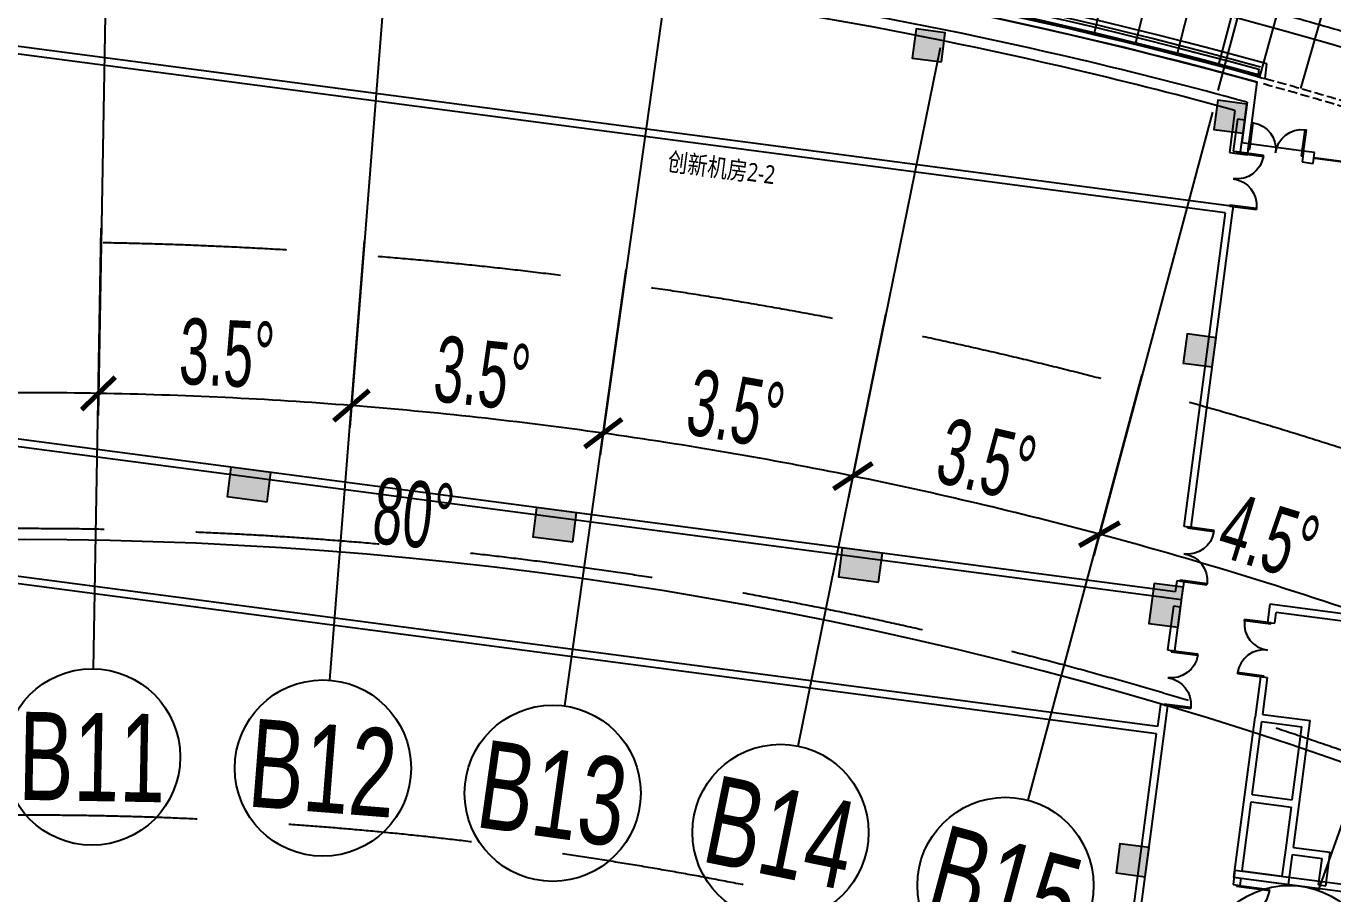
# Model space of a CAD drawing. Extents: x 1962160 to 37842216, y -162679 to 2997677.
# Drawn here: x 37613660 to 37649260, y 2856238 to 2879859 of the extents above; entities that cross this region are included whole.
import ezdxf
from ezdxf.enums import TextEntityAlignment as Align

# ---------------------------------------------------------------- set-up
doc = ezdxf.new("R2010")
doc.units = 0
doc.header["$LTSCALE"] = 1000
for name, pattern in [('__DASH', [0.35, 0.25, -0.1]), ('CENTER', [2, 1.25, -0.25, 0.25, -0.25]), ('CENTER2', [28.575000000000003, 19.05, -3.175, 3.175, -3.175]), ('HIDDEN', [0.375, 0.25, -0.125])]:
    doc.linetypes.add(name, pattern=pattern)
doc.layers.get('0').update_dxf_attribs({"color": 8})
doc.layers.get('Defpoints').update_dxf_attribs({"color": 8})
for name, color, linetype in [('#幕墙线-平面', 8, 'Continuous'), ('#标注', 8, 'Continuous'), ('#虚线', 8, 'HIDDEN'), ('#轴线', 8, 'CENTER2'), ('1-WIN-1', 8, 'Continuous'), ('A-AL-E', 8, 'Continuous'), ('A-FLOR', 8, 'Continuous'), ('A-FLOR-UNDR', 8, '__DASH'), ('A-GRID', 8, 'CENTER'), ('A-HATH', 8, 'Continuous'), ('A-STRS-HRAL', 8, 'Continuous'), ('COLUMN', 8, 'Continuous'), ('DIM', 8, 'Continuous'), ('G-ACCS', 8, 'Continuous'), ('PUB_HATCH', 8, 'Continuous'), ('周边建筑', 8, 'Continuous')]:
    doc.layers.add(name, color=color, linetype=linetype)
doc.layers.add('A-X-CHEK', color=8, linetype='Continuous', plot=False)
doc.styles.add('#文字', font='jrs.shx', dxfattribs={"width": 0.7, "bigfont": 'hztxt.shx'})
doc.styles.add('HZDF2', font='', dxfattribs={"width": 0.8})
doc.styles.add('JHZX', font='jrs.shx', dxfattribs={"width": 0.6, "bigfont": 'jhz.shx'})
doc.styles.get('HZDF2').set_extended_font_data('微软雅黑')
doc.dimstyles.new('JZBZ-600', dxfattribs={"dimscale": 600, "dimtxt": 3, "dimasz": 1.5, "dimexe": 1, "dimexo": 1, "dimgap": 0.5, "dimtad": 1, "dimdec": 0, "dimdsep": 46, "dimtxsty": 'JHZX', "dimblk1": 'ARCHTICK', "dimblk2": 'ARCHTICK', "dimsah": 1, "dimcen": 0, "dimclrd": 1, "dimclre": 1, "dimclrt": 2, "dimadec": 1, "dimazin": 2, "dimtfac": 1, "dimtdec": 0, "dimtix": 1, "dimtmove": 0, "dimatfit": 3, "dimfxl": 1, "dimtolj": 1, "dimlwd": -1, "dimlwe": -1, "dimarcsym": 1})
pattern_1 = [(45, (0, 0), (-112.2532015133644, 112.2532015133644), []), (135, (0, 0), (-112.2532015133644, -112.2532015133644), [])]

# ---------------------------------------------------------------- blocks, each defined once
blk = doc.blocks.new('排水沟区域')
at = {"layer": 'A-HATH'}
h = blk.add_hatch(dxfattribs=at)
h.set_pattern_fill('ANSI37', color=256, scale=100)
h.set_pattern_definition(pattern_1)
edge = h.paths.add_edge_path()
edge.add_arc((35647972.51242621, 2918657.177367422), 130050.0000686261, 85.7398886697509, 85.93806982579932)
edge.add_arc((35656804.85058324, 3048908.059585912), 649.9999999980564, 266.12070043782154, 305.7446110088771, ccw=False)
edge.add_arc((35647972.51225564, 2918657.177440512), 129899.9999999594, 86.12070043837309, 116.0611029026593)
edge.add_arc((35590618.0573375, 3035933.641409336), 649.999999994561, 256.2785379505519, 296.0611029023296, ccw=False)
edge.add_line((35590463.87600134, 3035302.192190816), (35590062.48055345, 3035102.176174337))
edge.add_arc((35590618.05733751, 3035933.641409351), 1000.000000011322, 236.2495485733283, 296.0611029010252)
edge.add_arc((35647972.51225565, 2918657.177440493), 129549.9999999768, 86.12070043837912, 116.0611029026667, ccw=False)
edge.add_arc((35656804.85058324, 3048908.05958592), 1000.0000000025, 266.1207004381864, 325.9304777358216)
h = blk.add_hatch(dxfattribs=at)
h.set_pattern_fill('ANSI37', color=256, scale=100)
h.set_pattern_definition(pattern_1)
edge = h.paths.add_edge_path()
edge.add_arc((35647972.51225611, 2918657.177445665), 130050.000001989, 81.56207484273025, 81.76025599890018)
edge.add_arc((35667540.66052528, 3047732.310883288), 999.9999999742969, 201.5696669354323, 261.3794441561503)
edge.add_arc((35647972.51225544, 2918657.177440439), 129550.0000000272, 54.93887141774479, 81.37944415327831, ccw=False)
edge.add_arc((35722966.96745621, 3025517.526443924), 1000.000000003799, 234.9388714177451, 294.7486484370747)
edge.add_arc((35647972.51297768, 2918657.178499056), 130049.9987229949, 54.55805956164236, 54.75624075006336)
edge.add_arc((35722966.96740114, 3025517.526482568), 649.999999996616, 234.9388773480452, 274.56278153235434, ccw=False)
edge.add_arc((35647972.51225541, 2918657.17744041), 129900.0000000671, 54.93887141774282, 81.37944415327468)
edge.add_arc((35667540.66065726, 3047732.310742334), 649.9998803902148, 225.5105566782865, 261.37943079164415, ccw=False)
blk.add_lwpolyline([(35657633.20902523, 3048347.861146448, 0.000864728637648596), (35657184.5632477, 3048380.500781186, -0.1746354482785349), (35656760.87494238, 3048259.548874354, 0.1313879561626021), (35590903.6214562, 3035349.729486093, -0.1753489072106911), (35590463.87600134, 3035302.192190816), (35590062.48055345, 3035102.176174337, 0.2670681021465763), (35591057.38675088, 3035035.315373567, -0.1313879561626088), (35656737.19575116, 3047910.350798897, 0.2670597953681133)], format="xyb", close=True, dxfattribs=at)
blk.add_lwpolyline([(35667055.76503615, 3047299.440966836, 0.0008647286381787037), (35666610.68928023, 3047364.678616867, 0.2670597950085046), (35667390.77045816, 3046743.60821427, -0.1158833533053813), (35722392.51739722, 3024698.98681157, 0.2670597940669751), (35723385.60577124, 3024609.373394493, 0.0008647287789007391), (35723018.67582092, 3024869.586485871, -0.1746354195610882), (35722593.57491787, 3024985.475682894, 0.1158833533053776), (35667443.23198166, 3047089.654148439, -0.1577979961804181), (35667085.15514712, 3047268.614101485)], format="xyb", dxfattribs=at)
blk = doc.blocks.new('A$C58e34137')
at = {"layer": 'A-X-CHEK'}
blk.add_blockref('排水沟区域', (-35647972.51433039, -2918657.17947907), dxfattribs=at)
blk = doc.blocks.new('$DorLib2D$00000225')
for p, q in [((0.4750000000000032, -0.001447885298549778), (0.4750000000000032, 0.7521225008925327)), ((0.4750000000000032, 0.7521225008925327), (0.5000000000000036, 0.7521225008925363)), ((0.5000000000000036, -0.001447885298549778), (0.5000000000000036, 0.7521225008925363)), ((-0.4999999999999982, -3.552713678800501e-15), (-0.5, 0.252035990386009)), ((-0.4750000000000014, 0.252035990386009), (-0.5, 0.252035990386009)), ((-0.4749999999999996, -3.552713678800501e-15), (-0.4750000000000014, 0.252035990386009)), ((-0.4749999999999996, -3.552713678800501e-15), (-0.4999999999999947, -3.552713678800501e-15)), ((0.4750000000000032, -0.001447885298549778), (0.4999999999999929, -0.001447885298549778))]:
    blk.add_line(p, q)
for centre, radius, start, end in [((0.5046168020419071, -0.001920809357812914), 0.7546247204382253, 92.24926861260724, 179.7237749158362), ((-0.5007908120542499, 0.002572563917482285), 0.2507930763238999, 359.7898704778746, 84.09743784757413)]:
    blk.add_arc(centre, radius, start, end)
blk = doc.blocks.new('$DorLib2D$00000213')
at = {"const_width": 0.02}
blk.add_lwpolyline([(0.5, 3.552713678800501e-15), (-0.5, 3.552713678800501e-15)], dxfattribs=at)
blk = doc.blocks.new('$DorLib2D$00000002')
at = {"layer": '1-WIN-1'}
for p, q in [((-0.5000000000002274, 1.70530256582424e-13), (-0.5, 0.4875000000000114)), ((-0.4750000000001364, 0.4875000000002387), (-0.5, 0.4875000000000114)), ((-0.4750000000001364, 1.70530256582424e-13), (-0.4750000000001364, 0.4875000000002387)), ((0.4749999999999091, 5.684341886080801e-14), (0.4749999999999091, 0.4875000000001251)), ((0.4749999999999091, 0.4875000000001251), (0.4999999999997726, 0.4875000000001251)), ((0.5, -5.684341886080801e-14), (0.4999999999997726, 0.4875000000001251)), ((-0.5000000000002274, 1.70530256582424e-13), (-0.4750000000001364, 1.70530256582424e-13)), ((0.5, -5.684341886080801e-14), (0.4749999999999091, 5.684341886080801e-14))]:
    blk.add_line(p, q, dxfattribs=at)
for centre, start, end in [((-0.4875000000001819, 5.684341886080801e-14), 0, 88.53071642340379), ((0.4874999999999545, 5.684341886080801e-14), 91.46928357659621, 180)]:
    blk.add_arc(centre, 0.4875, start, end, dxfattribs=at)
blk = doc.blocks.new('_FZH')
blk.add_lwpolyline([(-0.5, -0.5), (0.5, -0.5), (0.5, 0.5), (-0.5, 0.5)], close=True)
at = {"layer": 'PUB_HATCH'}
blk.add_solid([(-0.5, -0.5), (0.5, -0.5), (-0.5, 0.5), (0.5, 0.5)], dxfattribs=at)
blk = doc.blocks.new('567')
at = {"layer": '周边建筑'}
for p, q in [((45852.24914517999, 113632.7141110599), (12862.19445179403, 121858.0585614522)), ((45803.86476606131, 113438.6549658035), (12813.8100726828, 121663.9994161949)), ((46663.73105093837, 115233.9631459191), (47073.25354383141, 116876.4681524336)), ((46385.00192713737, 116182.8248629714), (46106.00651308894, 115063.835375838)), ((46739.36593537033, 116364.0316224466), (46469.67179964483, 115282.3475250383)), ((46426.5441788286, 115936.0856822431), (46215.1319885999, 115088.1577004939)), ((46409.19113384187, 115039.7733213753), (46620.60332409292, 115887.7013031244)), ((46620.60332409292, 115887.7013031244), (46426.5441788286, 115936.0856822431)), ((46106.00651308894, 115063.835375838), (46591.15437624604, 114942.8744280264)), ((46215.1319885999, 115088.1577004939), (46409.19113384187, 115039.7733213753)), ((46663.73094493151, 115233.9631459117), (46469.67179964483, 115282.3475250383)), ((46591.15437624604, 114942.8744280264), (46663.73094493151, 115233.9631459117)), ((48119.17453434318, 114871.0803025137), (46663.73094493151, 115233.9631459117)), ((48119.17453434318, 114871.0803025137), (48046.59796566516, 114579.9915846284)), ((48410.26304177195, 114798.5037863031), (48119.17453434318, 114871.0803025137)), ((48337.68647309393, 114507.4150684252), (48410.26304177195, 114798.5037863031)), ((48046.59796566516, 114579.9915846284), (48337.68647309393, 114507.4150684252)), ((46046.30829045177, 113584.329731964), (45852.24914519489, 113632.7141110823)), ((46022.11610087752, 113487.3001593128), (46046.30829045177, 113584.329731964)), ((45803.86476606131, 113438.6549658035), (43723.33646418899, 105094.1117209345)), ((43917.39560944587, 105045.7273418163), (46022.11610087752, 113487.3001593128)), ((43287.87705210596, 103347.5794136375), (10297.82235872746, 111572.9238640293)), ((43433.55181825161, 103105.1358892624), (10055.3788343519, 111427.2490978907)), ((42392.76603839546, 99757.4852264151), (9402.711345009506, 107982.8296768074)), ((42344.38165927678, 99563.42608116567), (9354.326965898275, 107788.7705315505)), ((43723.33646418899, 105094.1117209345), (43917.39560944587, 105045.7273418163)), ((43360.45362079144, 103638.6681315228), (43287.87705210596, 103347.5794136375)), ((43554.51276604831, 103590.2837524042), (43360.45362079144, 103638.6681315228)), ((43433.55181825161, 103105.1358892624), (43554.51276604831, 103590.2837524042)), ((43191.10829387605, 102959.4611231084), (42900.80201911926, 101795.1062515229)), ((43094.86116438359, 101746.7218724033), (43385.16743912548, 102911.0767439902)), ((43385.16743912548, 102911.0767439902), (43191.10829387605, 102959.4611231084)), ((45810.64601046592, 102718.5824672729), (45689.68506266922, 102233.4346041307)), ((51244.30207761377, 101363.8198519126), (45810.64601046592, 102718.5824672729)), ((45689.68506266922, 102233.4346041307), (45883.744207941, 102185.0502250115)), ((45883.744207941, 102185.0502250115), (45956.32077661902, 102476.1389428969)), ((51098.88812586665, 101193.9528962225), (45956.32077661902, 102476.1389428969)), ((42900.80201911926, 101795.1062515229), (43094.86116438359, 101746.7218724033)), ((45326.80221928656, 100777.9910147185), (45060.68803672493, 99710.66532517178)), ((45520.86136454344, 100729.6066356013), (45326.80221928656, 100777.9910147185)), ((45278.93937153369, 99759.31051867502), (45520.86136454344, 100729.6066356013)), ((42537.91917573661, 100339.6626621117), (42392.76603839546, 99757.4852264151)), ((42731.97832098603, 100291.2782829846), (42537.91917573661, 100339.6626621117)), ((42562.63299408555, 99612.07127466798), (42731.97832098603, 100291.2782829846)), ((44528.45987261832, 97576.01475224644), (45060.68803672493, 99710.66532517178)), ((45278.93937153369, 99759.31051867502), (46540.3236977458, 99444.81208381057)), ((39755.81732217222, 89181.26159270806), (42344.38165927678, 99563.42608116567)), ((39901.49208830297, 88938.81806833344), (42562.63299408555, 99612.07127466798)), ((44746.71120741963, 97624.65994575666), (45230.55499242246, 99565.25137342466)), ((45230.55499242246, 99565.25137342466), (46297.88018000871, 99299.13731601881)), ((45983.90342141688, 97213.13192251371), (46540.3236977458, 99444.81208381057)), ((45814.03646156192, 97358.54587176396), (46297.88018000871, 99299.13731601881)), ((43996.23179572076, 95441.36452913284), (44528.45987261832, 97576.01475224644)), ((44746.71120741963, 97624.65994575666), (45814.03646156192, 97358.54587176396)), ((44238.67532009631, 95587.03929526359), (44698.3268283084, 97430.6008005063)), ((44698.3268283084, 97430.6008005063), (45765.65208908916, 97164.48672484653)), ((45698.37787598372, 96067.95134162158), (45983.90342141688, 97213.13192251371)), ((45480.12654366344, 96019.30614395486), (45765.65208908916, 97164.48672484653)), ((45306.00064409524, 95320.92520385236), (45480.12654366344, 96019.30614395486)), ((45451.67541688681, 95078.48167781578), (45649.99350352585, 95873.89219470322)), ((45649.99350352585, 95873.89219470322), (46436.57431506366, 95677.77557189064)), ((45698.37787598372, 96067.95134162158), (46679.01783277094, 95823.45033968985)), ((46456.50756072998, 94931.01025266899), (46679.01783277094, 95823.45033968985)), ((44044.61628083885, 95635.42346429825), (43947.84752259403, 95247.3051737477)), ((43996.23179572076, 95441.36452913284), (45451.67541688681, 95078.48167781578)), ((44044.61628083885, 95635.42346429825), (53058.93711096793, 93387.90085473703)), ((44238.67532009631, 95587.03929526359), (45306.00064409524, 95320.92520385236)), ((46262.44841381162, 94979.39462513477), (46436.57431506366, 95677.77557189064)), ((43947.84752259403, 95247.3051737477), (44141.90666785091, 95198.92079462903)), ((44141.90666785091, 95198.92079462903), (44190.29104696959, 95392.97993992222)), ((44190.29104696959, 95392.97993992222), (53010.5527318418, 93193.84170947969)), ((46262.44841381162, 94979.39462513477), (46456.50756072998, 94931.01025266899))]:
    blk.add_line(p, q, dxfattribs=at)
blk.add_lwpolyline([(-47073.25338561833, 116876.4681862746, -0.0744215799525629), (-10790.70054857433, 125537.0892229746), (-8338.038720555604, 115699.9999267608), (8338.038676522672, 115699.9999267608), (10790.70050453395, 125537.0892229751, -0.07442158046754624), (47073.25353706628, 116876.4681253135, -0.07421954768420427)], format="xyb", dxfattribs=at)
for centre, radius, start, end in [((-2.201646566390991e-05, -4.607392475008965e-05), 126000, 68.06235922378528, 111.9376407861825), ((-7.75754451751709e-05, 1.432048156857491e-05), 125400.0000000253, 70.27070677301897, 84.05618004111938), ((-7.75754451751709e-05, 1.432048156857491e-05), 125100.0000000252, 70.2706950240314, 84.05519375427872), ((409.0688417106867, 1077.644349456299), 124247.5252036957, 68.10621830179103, 70.28051496764755), ((409.0688417106867, 1077.644349456299), 123947.5252036958, 68.22697709953982, 70.28052676166706)]:
    blk.add_arc(centre, radius, start, end, dxfattribs=at)
at = {"layer": 'COLUMN'}
for p, xscale, yscale, zscale, rotation in [((38298.1165355444, 118883.4061713074), 799.9999999999872, 799.9999999999872, 799.9999999999872, 76.0000000000087), ((46242.4263298437, 116024.3422711072), 799.9999999999872, 799.9999999999872, 799.9999999999872, 76.0000000000087), ((44690.50247165561, 109799.9156503482), 799.9999999999872, 799.9999999999872, 799.9999999999872, 76.0000000000087), ((18545.59690029919, 109104.2773355283), 799.9999999999873, 1099.99999999994, 1099.99999999994, 75.99999999999152), ((26696.08100101352, 107072.1334124915), 799.9999999999873, 1099.99999999994, 1099.99999999994, 75.99999999999152), ((34846.56510173529, 105039.9894894534), 799.9999999999873, 1099.99999999994, 1099.99999999994, 75.99999999999152), ((42997.04920244962, 103007.8455664166), 1099.999999999884, 799.9999999999873, 799.999999999987, 76.00000000000588), ((41303.5958789438, 96215.77526475256), 800.0000000004399, 800.0000000004399, 800.0000000004399, 76.00000000005114)]:
    blk.add_blockref('_FZH', p, dxfattribs=dict(at, xscale=xscale, yscale=yscale, zscale=zscale, rotation=rotation))
at = {"layer": '周边建筑'}
for name, p, xscale, yscale, zscale, rotation in [('$DorLib2D$00000002', (47355.16445529461, 114906.9773652703), -1500, 1500, 1500, 346.0000000000175), ('$DorLib2D$00000002', (46130.72013952583, 114336.2437162246), -1500, 1500, 1500, 256.0000000000156), ('$DorLib2D$00000213', (49829.41834683716, 114290.0765839671), 3000, 3000, -3000, 346.0000000000175), ('$DorLib2D$00000002', (43638.92461510748, 104342.1977366656), -1500, 1500, 1500, 255.9999999999962), ('$DorLib2D$00000002', (45605.27321361005, 101481.5206198692), 1500.000000000001, 1500.000000000001, 1500.000000000001, 76.00000000005772), ('$DorLib2D$00000002', (42816.3901700601, 101043.192267254), -1500, 1500, 1500, 256.0000000000184), ('$DorLib2D$00000225', (43899.72395784408, 94640.93554842519), -1200, 1200, 200, 256.0000000000529)]:
    blk.add_blockref(name, p, dxfattribs=dict(at, xscale=xscale, yscale=yscale, zscale=zscale, rotation=rotation))
at = {"layer": '周边建筑', "style": 'HZDF2', "width": 0.8000000000000003}
blk.add_text('创新机房2-2', height=499.9999999999997, rotation=346.0000001143351, dxfattribs=at).set_placement((30820.09568965435, 116317.7331054658))
blk = doc.blocks.new('总体道路0521')
at = {"layer": 'G-ACCS'}
for radius, start, end in [(223.8000000007542, 2.615028490091015, 87.02539691564355), (137.9999999943868, 54.64538787742264, 81.77728868116814), (130.9999999943868, 85.82819057638748, 116.346721278699), (130.9999999943868, 54.65321940075965, 81.67202782410486)]:
    blk.add_arc((35647972.51118848, 2918657.176535503), radius, start, end, dxfattribs=at)
blk = doc.blocks.new('A$C06ac024f')
at = {"layer": 'A-AL-E'}
for points in [[(33566.21790237725, 121654.2234437657, 0.1932860441492879), (-59894.53584720194, 111081.4403815623)], [(33559.64202515781, 121604.1693060459, 0.1933145233684868), (-59876.86047371477, 111034.1654658834)]]:
    blk.add_lwpolyline(points, format="xyb", dxfattribs=at)
for centre, radius, start, end in [((-0.004684209823608398, 0.005673698149621487), 129899.9999999742, 86.12070037390116, 116.0611030182871), ((-0.004684217274188995, 0.005673696752637625), 129699.9999999734, 86.12070037390116, 116.0611030182871), ((-0.004684433341026306, 0.005673621315509081), 129700.0000000422, 54.93887133998095, 81.37944426486695), ((-0.004684440791606903, 0.005673620384186506), 129900.0000000439, 54.93887133998095, 81.37944426486695)]:
    blk.add_arc(centre, radius, start, end, dxfattribs=at)
at = {"layer": 'A-FLOR-UNDR'}
for points in [[(37980.11552976072, 120139.55148819, 0.00882993361488929), (33714.12496947497, 121405.7611454823, 0.00882993361488929)], [(38025.32995858788, 120282.5747570167, 0.008829933614884542), (33754.26083811373, 121550.2918067579)]]:
    blk.add_lwpolyline(points, format="xyb", dxfattribs=at)
at = {"layer": 'A-STRS-HRAL'}
blk.add_lwpolyline([(-58110.86358629912, 116344.8834319203, 0.2921176873653361), (-56827.26430632174, 116198.4783996129, -0.1313879561626033), (8751.147844873369, 129053.637274696, 0.2921176933214354), (9884.473956495523, 129673.8256374607, 0.000431404118153734), (9660.692084878683, 129690.6893789344, -0.2670597951365258), (8764.67881128937, 129253.1790320999, 0.1313879561626086), (-56915.13018899411, 116378.1436067699, -0.2670597962110063), (-57910.01060086489, 116444.9871784654, 0.0004314039868796598)], format="xyb", close=True, dxfattribs=at)
for points in [[(18416.04500693083, 128739.477537022, -0.0004314039692472517), (18638.17234034836, 128707.5068500955, 0.2670597950172854), (19418.25351829082, 128086.4364474728, -0.1158833533053804), (74420.00045735389, 106041.8150447728, 0.2670597940673217), (75413.08883137256, 105952.2016276959, -0.0004314040466513525), (75595.80927295983, 105821.909895902, -0.2921176840048406), (74305.11044555902, 105878.107118303, 0.1158833533053828), (19388.27550486475, 127888.6959136669, -0.2921176844567964), (18416.04500693083, 128739.477537022, 0.2921176844567964)], [(33806.98531959951, 121950.7741291095, 0.1939151832340379), (-60195.92843510211, 111316.4611678226), (-60054.49791448563, 110938.1882027588)], [(-60054.49791448563, 110938.1882027588, -0.0004001341199329381), (-59876.86047372222, 111034.1654658914), (-59947.5611730516, 111223.2630033321, -0.1932008303403124), (33585.98539052904, 121804.3724701433), (33559.62863856554, 121604.1730004121)], [(33559.64202515781, 121604.1693060575, -0.0004001958055060653), (33754.26083810627, 121550.2918067719), (33806.98531959951, 121950.7741291095)]]:
    blk.add_lwpolyline(points, format="xyb", dxfattribs=at)
at = {"xscale": 1000, "yscale": 1000, "zscale": 1000}
blk.add_blockref('总体道路0521', (-35647972511.19448, -2918657176.530752), dxfattribs=at)
at = {"layer": 'A-STRS-HRAL', "rotation": 6.499999999994645}
blk.add_blockref('567', (-0.005895964801311493, 0.004624420776963234), dxfattribs=at)
at = {"layer": '周边建筑', "rotation": 6.499999999994645}
blk.add_blockref('567', (-0.005895964801311493, 0.004624420776963234), dxfattribs=at)
blk = doc.blocks.new('A$C80b62fe7')
at = {"layer": '#幕墙线-平面'}
for points in [[(81478.7568936944, 327707.5493457103), (80530.04632923007, 319047.4538759724, -0.402136791655151), (79839.93629624695, 318469.726971128, 0.1313879561626206), (13982.68281004578, 305559.9075828558, -0.4119750127446024), (13115.40808813274, 305853.7974825902), (5350.220833770931, 321428.79315557)], [(81708.8971278593, 327420.7820661669), (80788.50008608401, 319019.1403532852, -0.402136791653587), (79822.34603990614, 318210.3226865004, 0.1313879561626239), (14096.90845752507, 305326.3428135561, -0.4119750127439674), (12882.72384685278, 305737.7886731816), (5117.536592490971, 321312.7843461563)], [(156681.5788520798, 309518.5250389986), (146575.1996435896, 295350.2416565018, -0.4119685533052476), (145672.6362717152, 295195.6537796687, 0.1158833533053454), (90522.29333552718, 317299.8322452004, -0.4021558080229393), (89973.5874870494, 318013.2727867356), (90922.25954803824, 326673.0167859839)], [(156893.247185491, 309367.5398853198), (146786.8679770008, 295199.256502823, -0.4119685533056351), (145523.2792563811, 294982.8334752596, 0.115883353305347), (90483.32191806287, 317042.7695512525, -0.4021558080221443), (89715.13373019546, 318041.5863094092), (90635.49226849526, 326442.8765518144)], [(104680.3880409971, 310722.1500260932, 0.1933145233684889), (11051.30931818485, 300130.361001642, 0.1933145233684889)], [(104611.2203188837, 310471.5191696174, 0.1933145233684868), (11174.71782001108, 299901.515329455)]]:
    blk.add_lwpolyline(points, format="xyb", dxfattribs=at)
for radius, start, end in [(128529.4436852644, 333.5022467601689, 195.775796910644), (127529.4436852644, 333.539850647279, 195.7883970499479)]:
    blk.add_arc((71051.57360945642, 188867.3555372115), radius, start, end, dxfattribs=at)
blk = doc.blocks.new('DASWQE')
at = {"layer": '#幕墙线-平面', "ltscale": 10}
for points in [[(29956.87934944034, 126398.557698545), (29092.07336280495, 122749.6385975853)], [(31123.23862813413, 126116.430435692), (30224.76176162064, 122475.6558862012)], [(32286.94192019105, 125823.5406825794), (31354.87084779143, 122191.2213800047)], [(33447.88991782069, 125519.9134337548), (32482.30418036878, 121896.3593519921)], [(34605.98354835063, 125205.5746000796), (33606.96554673463, 121591.0949650188)], [(35761.12398269773, 124880.5510065169), (34728.75897084922, 121275.4542696546)]]:
    blk.add_lwpolyline(points, dxfattribs=at)
at = {"layer": 'DIM', "ltscale": 10}
blk.add_blockref('A$C80b62fe7', (-71047.03888088465, -188862.9763723449), dxfattribs=at)
blk = doc.blocks.new('_ARCHTICK')
at = {"const_width": 0.15}
blk.add_lwpolyline([(-0.5, -0.5), (0.5, 0.5)], dxfattribs=at)
blk = doc.blocks.new('*D179')
at = {"layer": '#标注', "color": 1, "transparency": 16777216}
for p, q in [((36812923.71082345, 3039299.288601035), (36809688.06305827, 3027225.325559029)), ((36822289.3549442, 3036390.819221331), (36818116.34382056, 3024607.951227417))]:
    blk.add_line(p, q, dxfattribs=at)
blk.add_arc((36780594.81168813, 2918662.568637645), 112993.4582867593, 70.49793153012988, 74.9980558119656, dxfattribs=at)
at = {"layer": 'Defpoints', "color": 0, "transparency": 16777216}
for p in [(36813079.02191618, 3039878.838827049), (36822489.65947814, 3036956.396885037), (36815515.51242289, 3026124.498062884), (36780594.81168813, 2918662.568637645)]:
    blk.add_point(p, dxfattribs=at)
at = {"layer": '#标注', "color": 1, "transparency": 16777216, "xscale": 900, "yscale": 900, "zscale": 900}
for p, rotation in [((36809843.374151, 3027804.875785045), 164.9980558119656), ((36818316.64835449, 3025173.528891122), 340.4979315301298)]:
    blk.add_blockref('_ARCHTICK', p, dxfattribs=dict(at, rotation=rotation))
at = {"layer": '#标注', "color": 2, "transparency": 16777216, "insert": (36814461.73849468, 3027718.412975168), "char_height": 1800, "attachment_point": 5, "rotation": 342.7479936710494, "style": 'JHZX'}
blk.add_mtext('\\A1;4.5°', dxfattribs=at)
blk = doc.blocks.new('*D180')
at = {"layer": '#标注', "color": 1, "transparency": 16777216}
for p, q in [((36805498.49107317, 3041047.954513224), (36803005.9986994, 3028798.975708172)), ((36812923.71082346, 3039299.288601032), (36809688.06305829, 3027225.325559032))]:
    blk.add_line(p, q, dxfattribs=at)
blk.add_arc((36780594.81168813, 2918662.568637647), 112993.4582867674, 74.9980558119596, 78.4981608052534, dxfattribs=at)
at = {"layer": 'Defpoints', "color": 0, "transparency": 16777216}
for p in [(36805618.13070711, 3041635.905495867), (36813079.02191619, 3039878.838827048), (36807615.02270561, 3028377.790061902), (36780594.81168813, 2918662.568637647)]:
    blk.add_point(p, dxfattribs=at)
at = {"layer": '#标注', "color": 1, "transparency": 16777216, "xscale": 900, "yscale": 900, "zscale": 900}
for p, rotation in [((36803125.63833334, 3029386.926690816), 168.4981608052534), ((36809843.374151, 3027804.875785048), 344.9980558119596)]:
    blk.add_blockref('_ARCHTICK', p, dxfattribs=dict(at, rotation=rotation))
at = {"layer": '#标注', "color": 2, "transparency": 16777216, "insert": (36806771.6668264, 3029815.24818502), "char_height": 1800, "attachment_point": 5, "rotation": 346.7481083086082, "style": 'JHZX'}
blk.add_mtext('\\A1;3.5°', dxfattribs=at)
blk = doc.blocks.new('*D181')
at = {"layer": '#标注', "color": 1, "transparency": 16777216}
for p, q in [((36797980.35017542, 3042340.048294752), (36796240.31323456, 3029961.749888086)), ((36805498.49107318, 3041047.954513221), (36803005.99869941, 3028798.975708163))]:
    blk.add_line(p, q, dxfattribs=at)
blk.add_arc((36780594.8116881, 2918662.568637644), 112993.4582867663, 78.49816080523907, 81.9982726601041, dxfattribs=at)
at = {"layer": 'Defpoints', "color": 0, "transparency": 16777216}
for p in [(36798063.87194858, 3042934.206618273), (36805618.13070712, 3041635.905495864), (36800866.4623967, 3029822.731435076), (36780594.8116881, 2918662.568637644)]:
    blk.add_point(p, dxfattribs=at)
at = {"layer": '#标注', "color": 1, "transparency": 16777216, "xscale": 900, "yscale": 900, "zscale": 900}
for p, rotation in [((36796323.83500771, 3030555.908211607), 171.9982726601041), ((36803125.63833335, 3029386.926690806), 348.498160805239)]:
    blk.add_blockref('_ARCHTICK', p, dxfattribs=dict(at, rotation=rotation))
at = {"layer": '#标注', "color": 2, "transparency": 16777216, "insert": (36799936.91999078, 3031206.02140989), "char_height": 1800, "attachment_point": 5, "rotation": 350.24821673266985, "style": 'JHZX'}
blk.add_mtext('\\A1;3.5°', dxfattribs=at)
blk = doc.blocks.new('*D182')
at = {"layer": '#标注', "color": 1, "transparency": 16777216}
for p, q in [((36790397.924003, 3043170.700547854), (36789416.77650642, 3030709.26605619)), ((36797980.35017542, 3042340.048294755), (36796240.31323455, 3029961.749888087))]:
    blk.add_line(p, q, dxfattribs=at)
blk.add_arc((36780594.81168811, 2918662.568637643), 112993.4582867633, 81.99827266011204, 85.49812040236533, dxfattribs=at)
at = {"layer": 'Defpoints', "color": 0, "transparency": 16777216}
for p in [(36790445.01908283, 3043768.849403454), (36798063.87194858, 3042934.206618275), (36794042.43945205, 3030852.955583786), (36780594.81168811, 2918662.568637643)]:
    blk.add_point(p, dxfattribs=at)
at = {"layer": '#标注', "color": 1, "transparency": 16777216, "xscale": 900, "yscale": 900, "zscale": 900}
for p, rotation in [((36789463.87158626, 3031307.414911788), 175.4981204023653), ((36796323.83500771, 3030555.908211606), 351.998272660112)]:
    blk.add_blockref('_ARCHTICK', p, dxfattribs=dict(at, rotation=rotation))
at = {"layer": '#标注', "color": 2, "transparency": 16777216, "insert": (36793030.26965695, 3032176.908263067), "char_height": 1800, "attachment_point": 5, "rotation": 353.74819653124035, "style": 'JHZX'}
blk.add_mtext('\\A1;3.5°', dxfattribs=at)
blk = doc.blocks.new('*D183')
at = {"layer": '#标注', "color": 1, "transparency": 16777216}
for p, q in [((36782778.28309979, 3043536.93900812), (36782559.74969523, 3031038.849428065)), ((36790397.92400299, 3043170.700547853), (36789416.77650642, 3030709.266056194))]:
    blk.add_line(p, q, dxfattribs=at)
blk.add_arc((36780594.81168812, 2918662.568637644), 112993.4582867672, 85.49812040236948, 88.99826562550761, dxfattribs=at)
at = {"layer": 'Defpoints', "color": 0, "transparency": 16777216}
for p in [(36782788.77270321, 3044136.847307962), (36790445.01908282, 3043768.849403454), (36787168.40217916, 3031464.64984034), (36780594.81168812, 2918662.568637644)]:
    blk.add_point(p, dxfattribs=at)
at = {"layer": '#标注', "color": 1, "transparency": 16777216, "xscale": 900, "yscale": 900, "zscale": 900}
for p, rotation in [((36782570.23929865, 3031638.757727908), 178.9982656255076), ((36789463.87158626, 3031307.414911794), 355.4981204023694)]:
    blk.add_blockref('_ARCHTICK', p, dxfattribs=dict(at, rotation=rotation))
at = {"layer": '#标注', "color": 2, "transparency": 16777216, "insert": (36786077.19737281, 3032724.347348551), "char_height": 1800, "attachment_point": 5, "rotation": 357.2481930139368, "style": 'JHZX'}
blk.add_mtext('\\A1;3.5°', dxfattribs=at)
blk = doc.blocks.new('*D184')
at = {"layer": '#标注', "color": 1, "transparency": 16777216}
for p, q in [((36782778.2830998, 3043536.93900812), (36782559.74969524, 3031038.849428063)), ((36775149.98614972, 3043437.284817184), (36775694.93318027, 3030949.16915733))]:
    blk.add_line(p, q, dxfattribs=at)
blk.add_arc((36780594.8116881, 2918662.568637644), 112993.4582867665, 88.99826562549406, 92.49864510290105, dxfattribs=at)
at = {"layer": 'Defpoints', "color": 0, "transparency": 16777216}
for p in [(36775123.82869225, 3044036.714368857), (36782788.77270322, 3044136.847307962), (36780269.29840846, 3031655.558051624), (36780594.8116881, 2918662.568637644)]:
    blk.add_point(p, dxfattribs=at)
at = {"layer": '#标注', "color": 1, "transparency": 16777216, "xscale": 900, "yscale": 900, "zscale": 900}
for p, rotation in [((36782570.23929866, 3031638.757727906), 358.998265625494), ((36775668.77572281, 3031548.598709004), 182.498645102901)]:
    blk.add_blockref('_ARCHTICK', p, dxfattribs=dict(at, rotation=rotation))
at = {"layer": '#标注', "color": 2, "transparency": 16777216, "insert": (36779103.14377824, 3032846.283949146), "char_height": 1800, "attachment_point": 5, "rotation": 0.7484553641992503, "style": 'JHZX'}
blk.add_mtext('\\A1;3.5°', dxfattribs=at)
blk = doc.blocks.new('*D105')
at = {"layer": '#标注', "color": 1, "transparency": 16777216}
for p, q in [((36697228.95972591, 3039962.314867162), (36687878.68758705, 3053567.233559005)), ((36885579.84404776, 3021820.877508908), (36897354.91261559, 3033391.061686594))]:
    blk.add_line(p, q, dxfattribs=at)
blk.add_arc((36780594.81168813, 2918662.568637636), 163093.4582867492, 44.49716931342737, 124.4996298123026, dxfattribs=at)
at = {"layer": 'Defpoints', "color": 0, "transparency": 16777216}
for p in [(36833249.46786097, 3073022.418725839), (36697568.80027325, 3039467.836958271), (36885151.87300182, 3021400.353093639), (36780594.81168813, 2918662.568637636)]:
    blk.add_point(p, dxfattribs=at)
at = {"layer": '#标注', "color": 1, "transparency": 16777216, "xscale": 900, "yscale": 900, "zscale": 900}
for p, rotation in [((36688218.52813439, 3053072.755650114), 214.4996298123025), ((36896926.94156966, 3032970.537271325), 314.4971693134274)]:
    blk.add_blockref('_ARCHTICK', p, dxfattribs=dict(at, rotation=rotation))
at = {"layer": '#标注', "color": 2, "transparency": 16777216, "insert": (36796346.20989023, 3082199.212514472), "char_height": 1800, "attachment_point": 5, "rotation": 354.498399562864, "style": 'JHZX'}
blk.add_mtext('\\A1;80°', dxfattribs=at)
blk = doc.blocks.new('*D235')
at = {"layer": '#标注', "color": 1, "transparency": 16777216}
for p, q in [((36709851.31601547, 3021594.993561247), (36719200.08087267, 3007992.456287084)), ((36869683.47646702, 3006200.766520366), (36857910.39442549, 2994632.578940055))]:
    blk.add_line(p, q, dxfattribs=at)
blk.add_arc((36780594.81168813, 2918662.568637646), 108993.4582867653, 44.49705879160248, 124.4999999999931, dxfattribs=at)
at = {"layer": 'Defpoints', "color": 0, "transparency": 16777216}
for p in [(36709511.47227332, 3022089.46927442), (36815783.21552325, 3021819.488836173), (36870111.44832414, 3006621.29011009), (36780594.81168813, 2918662.568637646)]:
    blk.add_point(p, dxfattribs=at)
at = {"layer": '#标注', "color": 1, "transparency": 16777216, "xscale": 900, "yscale": 900, "zscale": 900}
for p, rotation in [((36718860.23713052, 3008486.932000258), 214.4999999999932), ((36858338.3662826, 2995053.10252978), 314.4970587916025)]:
    blk.add_blockref('_ARCHTICK', p, dxfattribs=dict(at, rotation=rotation))
at = {"layer": '#标注', "color": 2, "transparency": 16777216, "insert": (36791159.20191877, 3028348.446982362), "char_height": 1800, "attachment_point": 5, "rotation": 354.4985293957965, "style": 'JHZX'}
blk.add_mtext('\\A1;80°', dxfattribs=at)
blk = doc.blocks.new('*U247')
blk.add_line((-8.960830237663566e-17, -20), (0, 0))
blk.add_circle((0, -24), 4)
at = {"style": 'JHZX', "width": 0.75}
blk.add_attdef('AXES', text='', height=4, dxfattribs=at).set_placement((0, -24), align=Align.MIDDLE_CENTER)
blk = doc.blocks.new('DOTE-11')
at = {"layer": '#虚线', "ltscale": 20}
for radius in [117099.9999999995, 109299.9999999995, 101499.9999999995]:
    blk.add_arc((36780598.51695531, 2918657.177440438), radius, 53.50000000000666, 124.5000000024574, dxfattribs=at)
at = {"layer": '#轴线'}
blk.add_line((36813080.30711563, 3039880.868639968), (36818541.38896725, 3060261.903574438), dxfattribs=at)
for radius, end in [(146599.9999999995, 183.9998103525153), (138799.9999999995, 210.1884172151102), (130399.9999999995, 210.3293811306592), (127949.9999999995, 210.3740096847854)]:
    blk.add_arc((36780598.51695531, 2918657.177440438), radius, 324.4999999903098, end, dxfattribs=at)
blk = doc.blocks.new('*D356')
at = {"layer": '#标注', "color": 1, "ltscale": 10, "transparency": 16777216}
for p, q in [((37690794.22080643, 2855167.018682733), (37683608.33104416, 2860484.297396254)), ((37649115.06529957, 2812860.620319888), (37684090.64516053, 2860127.403724201)), ((37655818.64094547, 2807900.23527842), (37648632.7511832, 2813217.513991941))]:
    blk.add_line(p, q, dxfattribs=at)
at = {"layer": 'Defpoints', "color": 0, "ltscale": 10, "transparency": 16777216}
for p in [(37684090.64516053, 2860127.403724201), (37691276.5349228, 2854810.125010684), (37656300.95506184, 2807543.341606371)]:
    blk.add_point(p, dxfattribs=at)
at = {"layer": '#标注', "color": 1, "ltscale": 10, "transparency": 16777216, "xscale": 900, "yscale": 900, "zscale": 900}
for p, rotation in [((37684090.64516053, 2860127.403724201), 53.50000000003003), ((37649115.06529957, 2812860.620319888), 233.50000000003)]:
    blk.add_blockref('_ARCHTICK', p, dxfattribs=dict(at, rotation=rotation))
at = {"layer": '#标注', "color": 2, "ltscale": 10, "transparency": 16777216, "insert": (37665638.22699731, 2837207.79936615), "char_height": 1800, "attachment_point": 5, "rotation": 53.50000000003003, "style": 'JHZX'}
blk.add_mtext('\\A1;1200*49=58800', dxfattribs=at)
blk = doc.blocks.new('ZW-5001')
at = {"layer": '#标注'}
ref = blk.add_blockref('*U247', (36782648.46980464, 3036138.364710058), dxfattribs=dict(at, xscale=599.9999999999999, yscale=599.9999999999999, rotation=358.9986747940929))
ref.add_attrib('AXES', 'B11', dxfattribs={"layer": '0', "height": 2399.999999999999, "rotation": 358.9986749414136, "style": '#文字', "width": 0.7}).set_placement((36782396.82214215, 3021740.563716368), align=Align.MIDDLE_CENTER)
ref = blk.add_blockref('*U247', (36789816.63763405, 3035794.100582344), dxfattribs=dict(at, xscale=600, yscale=600, rotation=355.4987044850973))
ref.add_attrib('AXES', 'B12', dxfattribs={"layer": '0', "height": 2399.999999999999, "rotation": 355.4987046085246, "style": '#文字', "width": 0.7}).set_placement((36788686.50206116, 3021438.516526416), align=Align.MIDDLE_CENTER)
ref = blk.add_blockref('*U247', (36796950.41896816, 3035012.876096264), dxfattribs=dict(at, xscale=600, yscale=600, rotation=351.9987341761021))
ref.add_attrib('AXES', 'B13', dxfattribs={"layer": '0', "height": 2399.999999999999, "rotation": 351.9987343244105, "style": '#文字', "width": 0.7}).set_placement((36794946.01127464, 3020753.060185877), align=Align.MIDDLE_CENTER)
ref = blk.add_blockref('*U247', (36804023.20237789, 3033797.605484677), dxfattribs=dict(at, xscale=600, yscale=600, rotation=348.4987638671066))
ref.add_attrib('AXES', 'B14', dxfattribs={"layer": '0', "height": 2399.999999999999, "rotation": 348.4987639861191, "style": '#文字', "width": 0.7}).set_placement((36801151.99968573, 3019686.751679875), align=Align.MIDDLE_CENTER)
ref = blk.add_blockref('*U247', (36811008.6039772, 3032152.822120018), dxfattribs=dict(at, xscale=600, yscale=600, rotation=344.9987935581109))
ref.add_attrib('AXES', 'B15', dxfattribs={"layer": '0', "height": 2399.999999999999, "rotation": 344.9987936369745, "style": '#文字', "width": 0.7}).set_placement((36807281.31684832, 3018243.568701563), align=Align.MIDDLE_CENTER)
ref = blk.add_blockref('*U247', (36819818.99345554, 3029415.409099313), dxfattribs=dict(at, xscale=600, yscale=600, rotation=340.4979315303037))
ref.add_attrib('AXES', 'B16', dxfattribs={"layer": '0', "height": 2399.999999999998, "rotation": 340.4979316477639, "style": '#文字', "width": 0.7}).set_placement((36815011.68464113, 3015841.545170318), align=Align.MIDDLE_CENTER)
for base, center, p1, p2, picture, middle in [((36833249.46786097, 3073022.418725839), (36780594.81168813, 2918662.568637637), (36885151.87300182, 3021400.353093639), (36697568.80027326, 3039467.83695827), '*D105', (36796346.20989022, 3082199.212514473)), ((36780269.29840846, 3031655.558051624), (36780594.8116881, 2918662.568637643), (36782788.77270322, 3044136.847307962), (36775123.82869225, 3044036.714368857), '*D184', (36779103.14377824, 3032846.283949147)), ((36787168.40217916, 3031464.64984034), (36780594.81168812, 2918662.568637644), (36790445.01908283, 3043768.849403454), (36782788.77270321, 3044136.847307963), '*D183', (36786077.19737281, 3032724.347348551)), ((36794042.43945205, 3030852.955583786), (36780594.81168812, 2918662.568637644), (36798063.87194858, 3042934.206618275), (36790445.01908283, 3043768.849403454), '*D182', (36793030.26965694, 3032176.908263067)), ((36800866.4623967, 3029822.731435076), (36780594.8116881, 2918662.568637645), (36805618.13070712, 3041635.905495864), (36798063.87194858, 3042934.206618274), '*D181', (36799936.91999078, 3031206.02140989)), ((36807615.02270561, 3028377.790061902), (36780594.81168813, 2918662.568637644), (36813079.02191619, 3039878.83882705), (36805618.13070711, 3041635.905495867), '*D180', (36806771.66682641, 3029815.24818502)), ((36815515.51242289, 3026124.498062884), (36780594.81168813, 2918662.568637645), (36822489.65947814, 3036956.39688504), (36813079.02191619, 3039878.838827051), '*D179', (36814461.73849467, 3027718.41297517)), ((36815783.21552325, 3021819.488836173), (36780594.81168813, 2918662.568637646), (36870111.44832414, 3006621.29011009), (36709511.47227331, 3022089.46927442), '*D235', (36791159.20191877, 3028348.446982362))]:
    dim = blk.add_angular_dim_3p(base=base, center=center, p1=p1, p2=p2, dimstyle='JZBZ-600', dxfattribs=at)
    dim.commit()
    dim.dimension.update_dxf_attribs({"geometry": picture, "text_midpoint": middle})
blk = doc.blocks.new('FDGFH')
at = {"layer": 'A-FLOR'}
blk.add_blockref('ZW-5001', (-36780598.51155947, -2918657.163268261), dxfattribs=at)
at = {"layer": 'A-GRID'}
blk.add_blockref('DOTE-11', (-36780598.51155947, -2918657.163268261), dxfattribs=at)

msp = doc.modelspace()

# ---------------------------------------------------------------- block references
at = {"layer": 'A-STRS-HRAL'}
msp.add_blockref('DASWQE', (37613652.56708944, 2756885.970215484), dxfattribs=at)
at = {"layer": 'DIM', "ltscale": 10}
for name, p in [('A$C06ac024f', (37613657.10216346, 2756879.841327364)), ('A$C58e34137', (37613657.09747919, 2756879.847001005))]:
    msp.add_blockref(name, p, dxfattribs=at)
at = {"layer": 'DIM'}
msp.add_blockref('FDGFH', (37613657.09676763, 2756879.827155179), dxfattribs=at)

# ---------------------------------------------------------------- dimensions: what is measured, and where the dimension line sits
at = {"layer": '#标注', "ltscale": 10}
dim = msp.add_aligned_dim(p1=(37656300.95506184, 2807543.341606372), p2=(37691276.53492279, 2854810.125010684), distance=8939.265327339446, text='1200*49=58800', dimstyle='JZBZ-600', dxfattribs=at)
dim.commit()
dim.dimension.update_dxf_attribs({"geometry": '*D356', "text_midpoint": (37665638.22699731, 2837207.79936615)})

doc.saveas('drawing.dxf')
